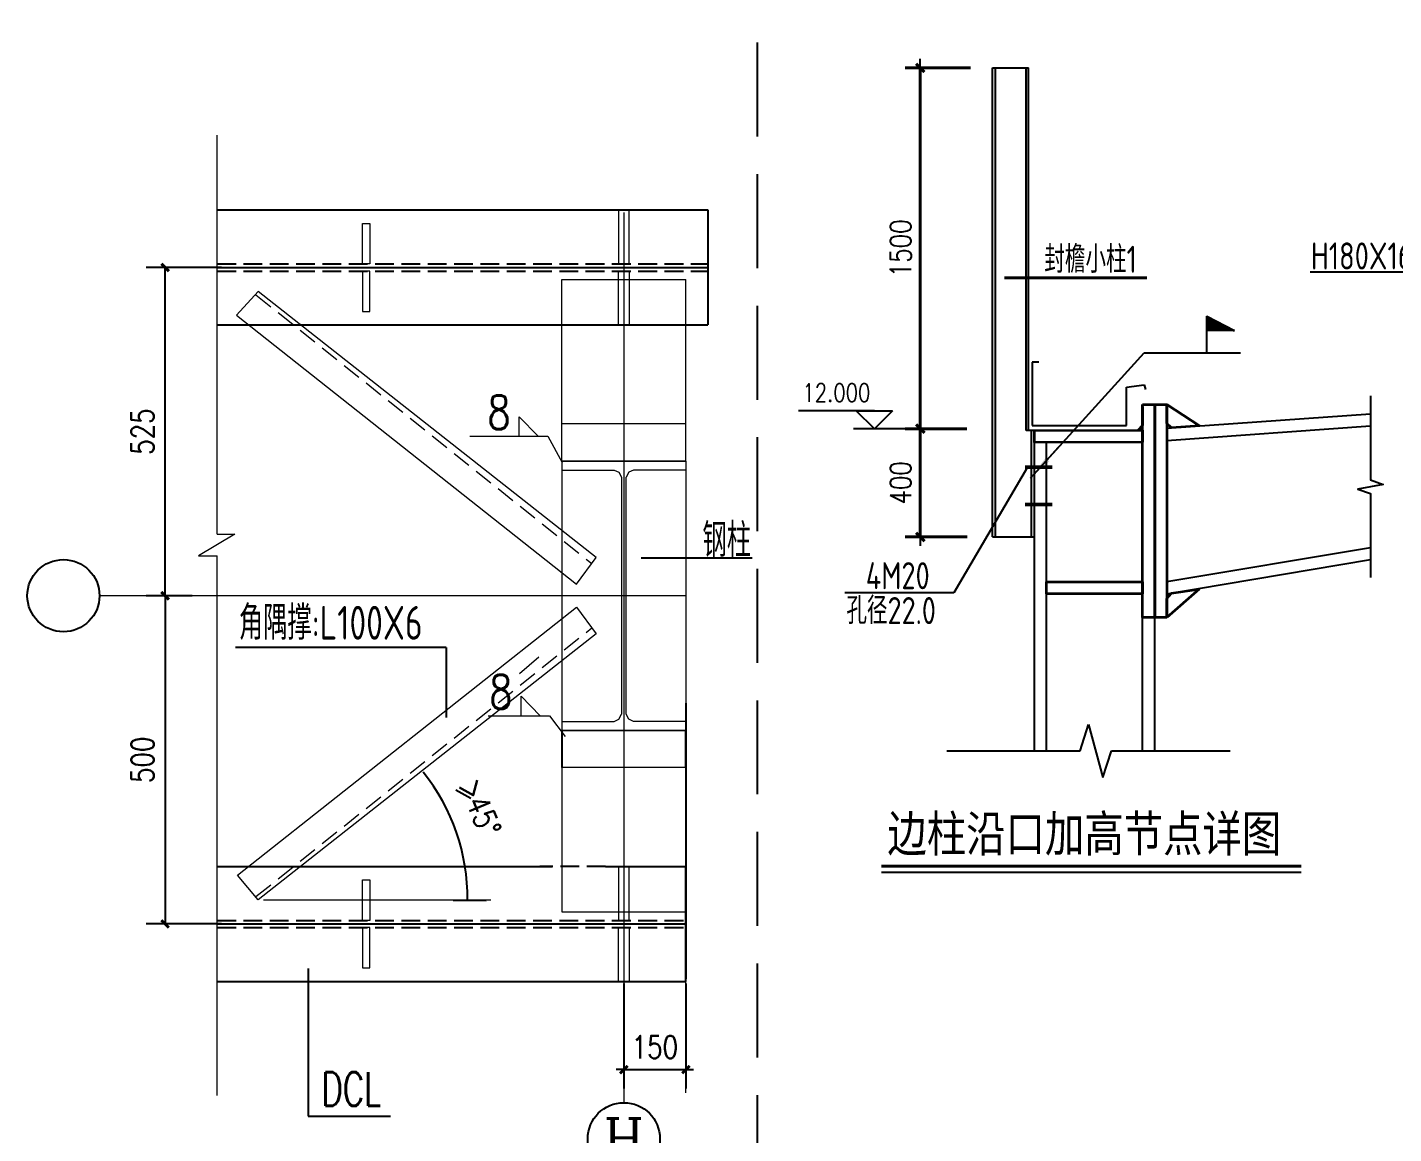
# Model space of a CAD drawing. Extents: x 69728788 to 150163257, y 20675998 to 43663798.
# Drawn here: x 75058737 to 75076908, y 20684733 to 20699451 of the extents above; entities that cross this region are included whole.
import ezdxf
from ezdxf.enums import TextEntityAlignment as Align

# ---------------------------------------------------------------- set-up
doc = ezdxf.new("R2010")
doc.units = 0
doc.header["$LTSCALE"] = 1000
doc.header["$MEASUREMENT"] = 0
for name, pattern in [('ACAD_ISO02W100', [15, 12, -3]), ('ACAD_ISO04W100', [30.5, 24, -3, 0.5, -3]), ('CENTERX2', [101.6, 63.5, -12.7, 12.7, -12.7]), ('CONTINOUS', [0]), ('DASH', [0.35, 0.25, -0.1]), ('DOTE', [2.42, 2, -0.2, 0.02, -0.2]), ('HIDDEN', [0.375, 0.25, -0.125])]:
    doc.linetypes.add(name, pattern=pattern)
doc.layers.get('0').update_dxf_attribs({"linetype": 'CONTINUOUS'})
doc.layers.get('DEFPOINTS').update_dxf_attribs({"linetype": 'CONTINUOUS'})
for name, color, linetype in [('11', 3, 'CONTINUOUS'), ('AXIS', 3, 'CONTINUOUS'), ('AXIS_TEXT', 7, 'CONTINUOUS'), ('CC', 3, 'CONTINUOUS'), ('DOTE', 251, 'DOTE'), ('OTHER', 7, 'CONTINUOUS'), ('PUB_DIM', 3, 'CONTINUOUS'), ('PUB_TEXT', 7, 'CONTINUOUS'), ('TC', 151, 'CONTINUOUS'), ('ZXX', 20, 'CONTINOUS'), ('一般文字', 6, 'CONTINUOUS'), ('卫浴', 7, 'CONTINUOUS'), ('水平支撑', 4, 'CONTINUOUS'), ('立面名称', 7, 'CONTINUOUS')]:
    doc.layers.add(name, color=color, linetype=linetype)
for name, color, linetype, lineweight in [('12', 2, 'CONTINUOUS', 35), ('杜鹃', 7, 'CONTINUOUS', 13), ('标注', 4, 'CONTINUOUS', 20), ('次梁箍筋', 1, 'CONTINUOUS', 40), ('轴线', 1, 'CENTERX2', 13)]:
    doc.layers.add(name, color=color, linetype=linetype, lineweight=lineweight)
doc.styles.add('-楷体_GB2312', font='', dxfattribs={"width": 0.8})
doc.styles.add('_TCH_AXIS', font='COMPLEX', dxfattribs={"bigfont": 'GBCBIG'})
doc.styles.add('COMPLEX', font='COMPLEX')
doc.styles.add('DIM_FONT', font='SIMPLEX.shx', dxfattribs={"width": 0.8})
doc.styles.add('TSSD_Rein', font='atssdeng.shx', dxfattribs={"width": 0.7, "bigfont": 'atssdchn.shx'})
doc.styles.get('-楷体_GB2312').set_extended_font_data('SimSun')
doc.dimstyles.new('AXIS', dxfattribs={"dimtxt": 300, "dimasz": 1, "dimexe": 250, "dimexo": 300, "dimgap": 150, "dimtad": 1, "dimdec": 0, "dimzin": 0, "dimdsep": 46, "dimtxsty": 'DIM_FONT', "dimsah": 1, "dimcen": 0, "dimclrt": 7, "dimadec": 0, "dimazin": 0, "dimtfac": 1, "dimtdec": 0, "dimtix": 1, "dimtmove": 2, "dimatfit": 3, "dimfxl": 1, "dimtolj": 1, "dimtzin": 0, "dimarcsym": 0})
doc.dimstyles.new('AXIS$0', dxfattribs={"dimtxt": 300, "dimasz": 1, "dimexe": 250, "dimexo": 300, "dimgap": 150, "dimtad": 1, "dimdec": 0, "dimzin": 0, "dimdsep": 46, "dimtxsty": 'DIM_FONT', "dimblk": '_DIMX', "dimblk1": '_DIMX', "dimblk2": '_DIMX', "dimsah": 1, "dimcen": 0.09, "dimclrt": 7, "dimadec": 0, "dimazin": 0, "dimtfac": 1, "dimtdec": 0, "dimtix": 1, "dimtmove": 2, "dimatfit": 3, "dimldrblk": '_DIMX', "dimfxl": 1, "dimtolj": 1, "dimtzin": 0, "dimarcsym": 0})
doc.dimstyles.new('DIMN0.25', dxfattribs={"dimtxt": 350, "dimasz": 1, "dimexe": 250, "dimexo": 300, "dimgap": 150, "dimtad": 1, "dimdec": 0, "dimlfac": 0.25, "dimzin": 0, "dimdsep": 46, "dimtxsty": 'DIM_FONT', "dimblk": '_DIMX', "dimcen": 0.09, "dimclrt": 7, "dimadec": 0, "dimazin": 0, "dimtfac": 1, "dimtdec": 0, "dimtix": 1, "dimtmove": 2, "dimatfit": 3, "dimldrblk": '_DIMX', "dimfxl": 1, "dimtolj": 1, "dimtzin": 0, "dimarcsym": 0})

# ---------------------------------------------------------------- blocks, each defined once
blk = doc.blocks.new('_ArchTick')
at = {"color": 0, "linetype": 'ByBlock', "const_width": 0.4}
blk.add_lwpolyline([(-0.5, -0.5), (0.5, 0.5)], dxfattribs=at)
blk = doc.blocks.new('*D7888')
at = {"layer": 'DEFPOINTS', "color": 0}
for p in [(75066670, 20687030), (75067495, 20687030), (75067495, 20685585)]:
    blk.add_point(p, dxfattribs=at)
at = {"layer": 'PUB_DIM', "color": 0, "lineweight": -2}
for p, q in [((75066670, 20686730), (75066670, 20685335)), ((75067495, 20686730), (75067495, 20685335)), ((75066670, 20685585), (75066570, 20685585)), ((75066670, 20685585), (75067495, 20685585)), ((75067495, 20685585), (75067595, 20685585))]:
    blk.add_line(p, q, dxfattribs=at)
at = {"layer": 'PUB_DIM', "color": 0, "lineweight": -2, "xscale": 100, "yscale": 100, "zscale": 100}
blk.add_blockref('_ArchTick', (75066670, 20685585), dxfattribs=at)
at = {"layer": 'PUB_DIM', "color": 0, "lineweight": -2, "xscale": 100, "yscale": 100, "zscale": 100, "rotation": 180}
blk.add_blockref('_ArchTick', (75067495, 20685585), dxfattribs=at)
at = {"layer": 'PUB_DIM', "color": 7, "insert": (75067083, 20685885), "char_height": 300, "attachment_point": 5, "style": 'DIM_FONT'}
blk.add_mtext('\\A1;150', dxfattribs=at)
blk = doc.blocks.new('*D7889')
at = {"layer": 'DEFPOINTS', "color": 0}
for p in [(75066167, 20691276), (75064528, 20688447), (75061876, 20687843), (75061898, 20687865), (75064101, 20687843)]:
    blk.add_point(p, dxfattribs=at)
at = {"layer": 'PUB_DIM', "color": 0, "lineweight": -2}
blk.add_line((75064401, 20687840), (75064841, 20687836), dxfattribs=at)
blk.add_arc((75061903, 20687864), 2689, 359.4691, 38.6415, dxfattribs=at)
at = {"layer": 'PUB_DIM', "color": 0}
for points in [[(75064003, 20689543), (75064003, 20689543), (75064002, 20689544)], [(75064592, 20687840), (75064591, 20687840), (75064591, 20687839)]]:
    blk.add_solid(points, dxfattribs=at)
at = {"layer": 'PUB_DIM', "color": 7, "insert": (75064759, 20689073), "char_height": 300, "attachment_point": 5, "rotation": 292.9297, "style": 'DIM_FONT'}
blk.add_mtext('\\A1;>45%%d', dxfattribs=at)
blk = doc.blocks.new('_AXISO')
blk.add_circle((0, 0), 0.5)
at = {"layer": 'AXIS_TEXT', "style": 'COMPLEX', "width": 1.041667}
blk.add_attdef('A', text='', height=0.56, dxfattribs=at).set_placement((-0.25, -0.28), (0.25, -0.28), align=Align.FIT)
blk = doc.blocks.new('*D7990')
at = {"layer": 'DEFPOINTS', "color": 0}
for p in [(75061229, 20691890), (75060570, 20687523), (75061618, 20687523)]:
    blk.add_point(p, dxfattribs=at)
at = {"layer": 'PUB_DIM', "color": 0, "lineweight": -2}
for p, q in [((75060929, 20691890), (75060320, 20691890)), ((75060570, 20691890), (75060570, 20687523)), ((75061318, 20687523), (75060320, 20687523))]:
    blk.add_line(p, q, dxfattribs=at)
at = {"layer": 'PUB_DIM', "color": 0, "lineweight": -2, "xscale": 100, "yscale": 100, "zscale": 100}
for p, rotation in [((75060570, 20691890), 90), ((75060570, 20687523), 270)]:
    blk.add_blockref('_ArchTick', p, dxfattribs=dict(at, rotation=rotation))
at = {"layer": 'PUB_DIM', "color": 7, "insert": (75060270, 20689707), "char_height": 300, "attachment_point": 5, "rotation": 90, "style": 'DIM_FONT'}
blk.add_mtext('\\A1;500', dxfattribs=at)
blk = doc.blocks.new('*D7991')
at = {"layer": 'DEFPOINTS', "color": 0}
for p in [(75060570, 20696256), (75061618, 20696256), (75061229, 20691890)]:
    blk.add_point(p, dxfattribs=at)
at = {"layer": 'PUB_DIM', "color": 0, "lineweight": -2}
for p, q in [((75061318, 20696256), (75060320, 20696256)), ((75060570, 20691890), (75060570, 20696256)), ((75060929, 20691890), (75060320, 20691890))]:
    blk.add_line(p, q, dxfattribs=at)
at = {"layer": 'PUB_DIM', "color": 0, "lineweight": -2, "xscale": 100, "yscale": 100, "zscale": 100}
for p, rotation in [((75060570, 20696256), 90), ((75060570, 20691890), 270)]:
    blk.add_blockref('_ArchTick', p, dxfattribs=dict(at, rotation=rotation))
at = {"layer": 'PUB_DIM', "color": 7, "insert": (75060270, 20694073), "char_height": 300, "attachment_point": 5, "rotation": 90, "style": 'DIM_FONT'}
blk.add_mtext('\\A1;525', dxfattribs=at)
blk = doc.blocks.new('_ARROW')
blk.add_solid([(0, 0), (-1, 0.1), (-1, -0.1)])
blk = doc.blocks.new('_DIMX')
blk.add_line((-150, 0), (150, 0))
at = {"const_width": 50}
blk.add_lwpolyline([(-70, -70), (70, 70)], dxfattribs=at)
blk = doc.blocks.new('*D8062')
at = {"layer": 'AXIS', "color": 0, "lineweight": -2}
for p, q in [((76369518, 21151306), (76368433, 21151306)), ((76368683, 21151305), (76368683, 21145307)), ((76369458, 21145306), (76368433, 21145306))]:
    blk.add_line(p, q, dxfattribs=at)
at = {"layer": 'DEFPOINTS', "color": 0}
for p in [(76369818, 21151306), (76368683, 21145306), (76369758, 21145306)]:
    blk.add_point(p, dxfattribs=at)
at = {"layer": 'AXIS', "color": 0, "lineweight": -2}
for p, rotation in [((76368683, 21151306), 90), ((76368683, 21145306), 270)]:
    blk.add_blockref('_DIMX', p, dxfattribs=dict(at, rotation=rotation))
at = {"layer": 'AXIS', "color": 7, "insert": (76368358, 21148306), "char_height": 350, "attachment_point": 5, "rotation": 90, "style": 'DIM_FONT'}
blk.add_mtext('\\A1;1500', dxfattribs=at)
blk = doc.blocks.new('*D8063')
at = {"layer": 'AXIS', "color": 0, "lineweight": -2}
for p, q in [((76369458, 21145306), (76368433, 21145306)), ((76368683, 21145305), (76368683, 21143507)), ((76369464, 21143506), (76368433, 21143506))]:
    blk.add_line(p, q, dxfattribs=at)
at = {"layer": 'DEFPOINTS', "color": 0}
for p in [(76369758, 21145306), (76368683, 21143506), (76369764, 21143506)]:
    blk.add_point(p, dxfattribs=at)
at = {"layer": 'AXIS', "color": 0, "lineweight": -2}
for p, rotation in [((76368683, 21145306), 90), ((76368683, 21143506), 270)]:
    blk.add_blockref('_DIMX', p, dxfattribs=dict(at, rotation=rotation))
at = {"layer": 'AXIS', "color": 7, "insert": (76368358, 21144406), "char_height": 350, "attachment_point": 5, "rotation": 90, "style": 'DIM_FONT'}
blk.add_mtext('\\A1;400', dxfattribs=at)
blk = doc.blocks.new('11')
at = {"layer": 'PUB_TEXT'}
h = blk.add_hatch(dxfattribs=at)
h.set_pattern_fill('ANSI31', color=256, scale=1.6, style=0)
h.set_pattern_definition([(45, (76301496.76016, 20953786.20112), (-0.14142135624, 0.14142135624), [])])
h.paths.add_polyline_path([(76373445.6, 21146938.2), (76373903.6, 21146938.2), (76373445.6, 21147178.2)])
blk.add_line((76370080.3, 21147815.1), (76372446.3, 21147815.1))
at = {"layer": '11'}
for p, q in [((76372779.1, 21145312.6), (76376167.3, 21145553.1)), ((76372779.1, 21145112), (76376167.3, 21145352.5)), ((76370579.1, 21139959.4), (76370579.1, 21145078.4)), ((76370779.1, 21139959.4), (76370779.1, 21145094.4)), ((76372779.1, 21142762.9), (76376167.3, 21143331.2)), ((76372779.1, 21142561), (76376167.3, 21143129.3)), ((76372379.1, 21139948.9), (76372379.1, 21142167)), ((76372579.1, 21139948.9), (76372579.1, 21142167))]:
    blk.add_line(p, q, dxfattribs=at)
at = {"layer": '12'}
for p, q in [((76372379.1, 21142167), (76372379.1, 21145706.7)), ((76372379.1, 21145706.7), (76372579.1, 21145706.7)), ((76372579.1, 21142167), (76372579.1, 21145706.7)), ((76372579.1, 21145706.7), (76372579.1, 21142167)), ((76372579.1, 21145706.7), (76372779.1, 21145706.7)), ((76372779.1, 21145706.7), (76372779.1, 21142167)), ((76372779.1, 21145392.6), (76372779.1, 21145706.7)), ((76372779.1, 21145706.7), (76373321.4, 21145356)), ((76372379.1, 21145674.7), (76372379.1, 21145360.6)), ((76370579.1, 21145279), (76372379.1, 21145280.6)), ((76370579.1, 21145078.4), (76370579.1, 21145279)), ((76372379.1, 21145360.6), (76372299.4, 21145274.2)), ((76372379.1, 21145280.6), (76372379.1, 21145080)), ((76372858.9, 21145319), (76372779.1, 21145392.6)), ((76373321.4, 21145356), (76372858.9, 21145319)), ((76372379.1, 21145080), (76370579.1, 21145078.4)), ((76370779.1, 21142562), (76370779.1, 21142762)), ((76370779.1, 21142762), (76372379.1, 21142762)), ((76372379.1, 21142762), (76372379.1, 21142562)), ((76372379.1, 21142562), (76370779.1, 21142562)), ((76373317.9, 21142635.8), (76372779.1, 21142167)), ((76372779.1, 21142481), (76372858.3, 21142572)), ((76372858.3, 21142572), (76373317.9, 21142635.8)), ((76372779.1, 21142167), (76372779.1, 21142481)), ((76372579.1, 21142167), (76372379.1, 21142167)), ((76372779.1, 21142167), (76372579.1, 21142167))]:
    blk.add_line(p, q, dxfattribs=at)
at = {"layer": 'AXIS'}
blk.add_line((76368433.5, 21145305.6), (76367573.2, 21145305.6), dxfattribs=at)
at = {"layer": 'AXIS', "color": 7, "linetype": 'Continuous', "const_width": 46.7}
blk.add_lwpolyline([(76368035.7, 21138031.5), (76375015.8, 21138031.5)], dxfattribs=at)
at = {"layer": 'AXIS', "color": 7, "linetype": 'Continuous'}
blk.add_lwpolyline([(76368035.7, 21137931.5), (76375015.8, 21137931.5)], dxfattribs=at)
at = {"layer": 'OTHER'}
for p, q in [((76371339.8, 21139948.9), (76371479.8, 21140388.9)), ((76371479.8, 21140388.9), (76371719.8, 21139508.9)), ((76369123.7, 21139948.9), (76371339.8, 21139948.9)), ((76371719.8, 21139508.9), (76371859.8, 21139948.9)), ((76371859.8, 21139948.9), (76373832.2, 21139948.9))]:
    blk.add_line(p, q, dxfattribs=at)
at = {"layer": 'PUB_DIM'}
for p, q in [((76367919.3, 21145605.6), (76366656.4, 21145605.6)), ((76367919.3, 21145305.6), (76367619.3, 21145605.6)), ((76367619.3, 21145605.6), (76368219.3, 21145605.6)), ((76368219.3, 21145605.6), (76367919.3, 21145305.6))]:
    blk.add_line(p, q, dxfattribs=at)
at = {"layer": 'PUB_DIM', "elevation": 231000}
blk.add_lwpolyline([(76376167.3, 21145853.1), (76376167.3, 21144453.7), (76376377.3, 21144377.3), (76375957.3, 21144303.2), (76376167.3, 21144228.7), (76376167.3, 21142829.3)], dxfattribs=at)
at = {"layer": 'PUB_DIM'}
blk.add_lwpolyline([(76370514.4, 21144481.9), (76370982.7, 21144999.5)], dxfattribs=at)
at = {"layer": 'PUB_TEXT'}
for p, q in [((76373445.6, 21146570.2), (76373445.6, 21147178.2)), ((76373445.6, 21147178.2), (76373903.6, 21146938.2)), ((76373903.6, 21146938.2), (76373445.6, 21146938.2)), ((76370514.4, 21144481.9), (76372404, 21146570.2)), ((76372404, 21146570.2), (76374007.7, 21146570.2)), ((76370463.8, 21144666), (76369241.3, 21142574.4)), ((76369241.3, 21142574.4), (76367427.1, 21142574.4))]:
    blk.add_line(p, q, dxfattribs=at)
at = {"layer": '水平支撑'}
for p, q in [((76369882.8, 21143505.6), (76369882.8, 21151305.6)), ((76369882.8, 21151305.6), (76370482.8, 21151305.6)), ((76369933.3, 21143505.6), (76369933.3, 21151305.6)), ((76370440.7, 21145279), (76370440.7, 21151305.6)), ((76370482.8, 21145279), (76370482.8, 21151305.6)), ((76378299.1, 21147908.1), (76375163.3, 21147908.1)), ((76370652.6, 21146414.2), (76370540.4, 21146414.2)), ((76370540.4, 21146414.2), (76370540.4, 21145361.6)), ((76372110.6, 21145995.1), (76372406, 21146037.6)), ((76372110.6, 21145361.6), (76372110.6, 21145995.1)), ((76372406, 21146037.6), (76372425.9, 21145955.5)), ((76370579.1, 21145279), (76370440.7, 21145279)), ((76370528.6, 21143505.6), (76370528.6, 21145279)), ((76370540.4, 21145361.6), (76372110.6, 21145361.6)), ((76370579.1, 21143505.6), (76370579.1, 21145279)), ((76369882.8, 21143505.6), (76370579.1, 21143505.6))]:
    blk.add_line(p, q, dxfattribs=at)
at = {"layer": '水平支撑', "const_width": 60}
for points in [[(76370422.2, 21144666), (76370875, 21144666)], [(76370422.2, 21144047.4), (76370875, 21144047.4)]]:
    blk.add_lwpolyline(points, dxfattribs=at)
at = {"layer": 'PUB_DIM', "xscale": 420.0000000002464, "yscale": 420, "zscale": 420, "rotation": 227.859785778621}
blk.add_blockref('_ARROW', (76370514.4, 21144481.9), dxfattribs=at)
at = {"layer": 'PUB_DIM', "style": 'DIM_FONT', "width": 0.8}
blk.add_text('12.000', height=300, dxfattribs=at).set_placement((76367287.8, 21145905.6), align=Align.MIDDLE)
at = {"layer": 'PUB_TEXT', "width": 0.8}
for s, height, style, p in [('封檐小柱1', 450, 'TSSD_Rein', (76370743.9, 21147897.9)), ('H180X160X6X8', 450, 'TSSD_Rein', (76375175.7, 21147953.5)), ('4M20', 450, 'TSSD_Rein', (76367776.2, 21142637.1)), ('孔径22.0', 450, 'TSSD_Rein', (76367453.4, 21142056.9)), ('边柱沿口加高节点详图', 600, '-楷体_GB2312', (76368135.5, 21138273.7))]:
    blk.add_text(s, height=height, dxfattribs=dict(at, style=style)).set_placement(p)
at = {"layer": 'AXIS'}
dim = blk.add_linear_dim(base=(76368683.5, 21145305.6), p1=(76369818, 21151305.6), p2=(76369757.9, 21145305.6), angle=90, dimstyle='DIMN0.25', dxfattribs=at)
dim.commit()
dim.dimension.update_dxf_attribs({"geometry": '*D8062', "text_midpoint": (76368358.5, 21148305.6)})
dim = blk.add_linear_dim(base=(76368683.5, 21143505.6), p1=(76369757.9, 21145305.6), p2=(76369763.9, 21143505.6), angle=90, text='400', dimstyle='DIMN0.25', dxfattribs=at)
dim.commit()
dim.dimension.update_dxf_attribs({"geometry": '*D8063', "text_midpoint": (76368358.5, 21144405.6)})

msp = doc.modelspace()

# ---------------------------------------------------------------- linework, layer by layer
at = {"color": 251, "lineweight": 15}
for p, q in [((75061262.6, 20692709), (75061262.6, 20698015.7)), ((75061497.7, 20692709), (75061011.7, 20692422)), ((75061262.6, 20692709), (75061497.7, 20692709)), ((75061011.7, 20692422), (75061262.6, 20692422)), ((75061262.6, 20685241.8), (75061262.6, 20692422))]:
    msp.add_line(p, q, dxfattribs=at)
for p, q in [((75061262.6, 20697021.2), (75067785.2, 20697021.2)), ((75067785.2, 20697021.2), (75067785.2, 20695491)), ((75061262.6, 20695491), (75062268.6, 20695491)), ((75062268.6, 20695491), (75067785.2, 20695491)), ((75061262.6, 20688288.5), (75062268.6, 20688288.5)), ((75062268.6, 20688288.5), (75065715, 20688288.5)), ((75066427.6, 20688288.5), (75067494.8, 20688288.5)), ((75067494.8, 20686758.3), (75067494.8, 20688288.5)), ((75061262.6, 20686758.3), (75067494.8, 20686758.3))]:
    msp.add_line(p, q)
at = {"linetype": 'DASH'}
for p, q in [((75061262.6, 20696303.9), (75067785.2, 20696303.9)), ((75061262.6, 20696208.3), (75067785.2, 20696208.3)), ((75066427.6, 20688288.5), (75065551.7, 20688288.5)), ((75061262.6, 20687571.2), (75067494.8, 20687571.2)), ((75061262.6, 20687475.7), (75067494.8, 20687475.7))]:
    msp.add_line(p, q, dxfattribs=at)
at = {"color": 1, "lineweight": 15, "ltscale": 0.5}
for p, q in [((75065846.1, 20693681.4), (75065846.1, 20696096.4)), ((75065846.1, 20696096.4), (75067494.8, 20696096.4)), ((75067494.8, 20693681.4), (75067494.8, 20696096.4)), ((75067494.8, 20693681.4), (75065846.1, 20693681.4)), ((75067494.8, 20693681.4), (75065846.1, 20693681.4)), ((75067494.8, 20690098.2), (75065846.1, 20690098.2)), ((75067494.8, 20690098.2), (75065846.1, 20690098.2)), ((75065846.1, 20690098.2), (75065846.1, 20687683.2)), ((75067494.8, 20690098.2), (75067494.8, 20687683.2)), ((75065846.1, 20687683.2), (75067494.8, 20687683.2))]:
    msp.add_line(p, q, dxfattribs=at)
at = {"lineweight": 15}
for p, q in [((75067494.8, 20694176.4), (75065846.1, 20694176.4)), ((75067494.8, 20693681.4), (75065846.1, 20693681.4)), ((75067494.8, 20693681.4), (75065846.1, 20693681.4)), ((75067494.8, 20690098.2), (75065846.1, 20690098.2)), ((75067494.8, 20690098.2), (75065846.1, 20690098.2)), ((75067494.8, 20689603.2), (75065846.1, 20689603.2))]:
    msp.add_line(p, q, dxfattribs=at)
at = {"color": 8, "linetype": 'DASH', "ltscale": 5}
msp.add_lwpolyline([(75068446.2, 20676997.7), (75068446.2, 20701067.9), (75073735, 20701067.9)], dxfattribs=at)
at = {"layer": 'CC'}
msp.add_line((75064435.9, 20689305.6), (75064633.8, 20689195.7), dxfattribs=at)
at = {"layer": 'DOTE', "lineweight": 13, "ltscale": 1500}
for p, q in [((75066670.5, 20696988.3), (75066670.5, 20685145.3)), ((75067494.8, 20691889.8), (75059697.4, 20691889.8))]:
    msp.add_line(p, q, dxfattribs=at)
at = {"layer": 'PUB_TEXT'}
for p, q in [((75066901.7, 20692392.4), (75068378.4, 20692392.4)), ((75064308.5, 20691199.5), (75064308.5, 20690268.6)), ((75062471.8, 20686932.7), (75062471.8, 20684967.8)), ((75062471.8, 20684967.8), (75063567.2, 20684967.8))]:
    msp.add_line(p, q, dxfattribs=at)
at = {"layer": 'ZXX', "linetype": 'ACAD_ISO02W100', "ltscale": 10}
for p, q in [((75061262.6, 20696256.1), (75067785.2, 20696256.1)), ((75061262.6, 20687523.4), (75067494.8, 20687523.4))]:
    msp.add_line(p, q, dxfattribs=at)
at = {"layer": 'ZXX', "linetype": 'ACAD_ISO04W100', "ltscale": 10}
msp.add_line((75067494.8, 20690458.6), (75067494.8, 20686791.2), dxfattribs=at)
at = {"layer": '一般文字', "color": 251, "lineweight": 13}
for p, q in [((75065280.2, 20694010.2), (75065280.2, 20694271)), ((75065280.2, 20694271), (75065532.4, 20694010.2)), ((75064624.4, 20694010.2), (75065658.6, 20694010.2)), ((75065658.6, 20694010.2), (75065849.7, 20693662.3)), ((75065540.8, 20691071.8), (75065282.9, 20690851.3)), ((75065305.3, 20690290.7), (75065305.3, 20690551.6)), ((75065305.3, 20690551.6), (75065557.6, 20690290.7)), ((75064866, 20690290.7), (75065683.8, 20690290.7)), ((75065683.8, 20690290.7), (75065891.4, 20690018.5))]:
    msp.add_line(p, q, dxfattribs=at)
at = {"layer": '卫浴', "lineweight": 25}
for p, q in [((75065846.1, 20690098.2), (75065846.1, 20689603.2)), ((75067494.8, 20689603.2), (75067494.8, 20690098.2))]:
    msp.add_line(p, q, dxfattribs=at)
at = {"layer": '杜鹃', "color": 3}
msp.add_line((75061876.4, 20687843.3), (75064901.5, 20687843.3), dxfattribs=at)
at = {"layer": '标注'}
for p, q in [((75066600.7, 20697021.2), (75066600.7, 20696303.9)), ((75066600.7, 20697021.2), (75066740.3, 20697021.2)), ((75066740.3, 20696303.9), (75066740.3, 20697021.2)), ((75063196.4, 20696841.2), (75063292.9, 20696841.2)), ((75066600.7, 20696303.9), (75066740.3, 20696303.9)), ((75066600.7, 20696208.3), (75066740.3, 20696208.3)), ((75066600.7, 20695491), (75066600.7, 20696208.3)), ((75066740.3, 20696208.3), (75066740.3, 20695491)), ((75063196.4, 20695671), (75063292.9, 20695671)), ((75066600.7, 20695491), (75066740.3, 20695491)), ((75065846.1, 20693681.4), (75067494.8, 20693681.4)), ((75065846.1, 20693681.4), (75065846.1, 20690098.2)), ((75065846.1, 20693681.4), (75067494.8, 20693681.4)), ((75065846.1, 20693561.9), (75066540.2, 20693561.9)), ((75066540.2, 20693561.9), (75066603.5, 20693532.1)), ((75066800.8, 20693561.9), (75066737.4, 20693532.1)), ((75067494.8, 20693561.9), (75066800.8, 20693561.9)), ((75067494.8, 20693681.4), (75067494.8, 20690098.2)), ((75066603.5, 20693532.1), (75066637.9, 20693466.4)), ((75066637.9, 20693466.4), (75066637.9, 20690313.2)), ((75066737.4, 20693532.1), (75066703.1, 20693466.4)), ((75066703.1, 20690313.2), (75066703.1, 20693466.4)), ((75066603.5, 20690247.4), (75066637.9, 20690313.2)), ((75066737.4, 20690247.4), (75066703.1, 20690313.2)), ((75065846.1, 20690217.6), (75066540.2, 20690217.6)), ((75066540.2, 20690217.6), (75066603.5, 20690247.4)), ((75066800.8, 20690217.6), (75066737.4, 20690247.4)), ((75067494.8, 20690217.6), (75066800.8, 20690217.6)), ((75065846.1, 20690098.2), (75067494.8, 20690098.2)), ((75065846.1, 20690098.2), (75067494.8, 20690098.2)), ((75065846.1, 20690098.2), (75067494.8, 20690098.2)), ((75066600.7, 20688288.5), (75066740.3, 20688288.5)), ((75066600.7, 20688288.5), (75066600.7, 20687571.2)), ((75066600.7, 20688288.5), (75066740.3, 20688288.5)), ((75066740.3, 20687571.2), (75066740.3, 20688288.5)), ((75063196.4, 20688108.5), (75063292.9, 20688108.5)), ((75066600.7, 20687571.2), (75066740.3, 20687571.2)), ((75066600.7, 20687475.7), (75066740.3, 20687475.7)), ((75066600.7, 20686758.3), (75066600.7, 20687475.7)), ((75066740.3, 20687475.7), (75066740.3, 20686758.3)), ((75063196.4, 20686938.3), (75063292.9, 20686938.3)), ((75066600.7, 20686758.3), (75066740.3, 20686758.3))]:
    msp.add_line(p, q, dxfattribs=at)
for points in [[(75063292.9, 20696841.2), (75063292.9, 20696303.9), (75063196.4, 20696303.9), (75063196.4, 20696841.2)], [(75063292.9, 20695671), (75063292.9, 20696208.3), (75063196.4, 20696208.3), (75063196.4, 20695671)], [(75061806.1, 20695936.2), (75061518.4, 20695619.8), (75066042.1, 20692042.9), (75066301.9, 20692397.2), (75061806.1, 20695936.2)], [(75061806.1, 20687843.3), (75061532.9, 20688171.2), (75066042.1, 20691736.6), (75066301.9, 20691382.3), (75061806.1, 20687843.3)], [(75063292.9, 20688108.5), (75063292.9, 20687571.2), (75063196.4, 20687571.2), (75063196.4, 20688108.5)], [(75063292.9, 20686938.3), (75063292.9, 20687475.7), (75063196.4, 20687475.7), (75063196.4, 20686938.3)]]:
    msp.add_lwpolyline(points, dxfattribs=at)
at = {"layer": '立面名称', "linetype": 'Continuous'}
msp.add_line((75064308.5, 20691199.5), (75061507.9, 20691199.5), dxfattribs=at)
at = {"layer": '轴线', "linetype": 'HIDDEN'}
for p, q in [((75061778.3, 20695890.6), (75066244.6, 20692319)), ((75061778.3, 20687889), (75066244.6, 20691460.5))]:
    msp.add_line(p, q, dxfattribs=at)
at = {"layer": '轴线', "ltscale": 10}
msp.add_line((75067494.8, 20685278.3), (75067494.8, 20688350.4), dxfattribs=at)

# ---------------------------------------------------------------- block references
at = {"layer": 'AXIS', "xscale": 960, "yscale": 960, "zscale": 960}
msp.add_blockref('_AXISO', (75059217.4, 20691889.8), dxfattribs=at)
at = {"layer": 'AXIS'}
ref = msp.add_blockref('_AXISO', (75066670.5, 20684665.3), dxfattribs=dict(at, xscale=960, yscale=960, zscale=960))
ref.add_attrib('A', 'H', dxfattribs={"layer": 'AXIS_TEXT', "ltscale": 100, "height": 543.1, "style": '_TCH_AXIS', "width": 1.05}).set_placement((75066398.9, 20684393.7), (75066942, 20684393.7), align=Align.FIT)
at = {"layer": '次梁箍筋', "xscale": 0.8000000007450581, "yscale": 0.7999999998137355, "zscale": 0.7999999999274223}
msp.add_blockref('11', (13975666.7, 3777866.5), dxfattribs=at)

# ---------------------------------------------------------------- texts
at = {"layer": 'PUB_TEXT', "style": 'TSSD_Rein', "width": 0.755998}
msp.add_text('钢柱', height=450, dxfattribs=at).set_placement((75068039, 20692852.4), align=Align.TOP_CENTER)
msp.add_text('角隅撑:L100X6', height=450, dxfattribs=at).set_placement((75061550.2, 20691304.6))
at = {"layer": 'TC', "color": 7, "style": 'DIM_FONT', "width": 0.7}
msp.add_text('DCL', height=450, dxfattribs=at).set_placement((75063046.8, 20685552.8), align=Align.TOP_CENTER)
at = {"layer": 'TC', "color": 7, "char_height": 450, "attachment_point": 5, "style": 'DIM_FONT'}
for insert in [(75065009.7, 20694330), (75065034.8, 20690610.6)]:
    msp.add_mtext('8', dxfattribs=dict(at, insert=insert))

# ---------------------------------------------------------------- dimensions: what is measured, and where the dimension line sits
at = {"layer": 'PUB_DIM'}
for base, p2, text, dimstyle, override, picture, middle in [((75060570.5, 20696256.1), (75061617.7, 20696256.1), '525', 'AXIS', {"dimasz": 100, "dimlfac": 0.1, "dimblk1": 'ArchTick', "dimblk2": 'ArchTick'}, '*D7991', (75060270.5, 20694072.9)), ((75060570.5, 20687523.4), (75061617.7, 20687523.4), '500', 'AXIS$0', {"dimasz": 100, "dimlfac": 0.1, "dimblk1": 'ArchTick', "dimblk2": 'ArchTick', "dimcen": 0}, '*D7990', (75060270.5, 20689706.6))]:
    dim = msp.add_linear_dim(base=base, p1=(75061228.6, 20691889.8), p2=p2, angle=90, text=text, dimstyle=dimstyle, override=override, dxfattribs=at)
    dim.commit()
    dim.dimension.update_dxf_attribs({"geometry": picture, "text_midpoint": middle})
dim = msp.add_angular_dim_2l(base=(75064527.6, 20688447.3), line1=((75061897.7, 20687864.5), (75064101.1, 20687843.3)), line2=((75066167.4, 20691276.4), (75061876.4, 20687843.3)), text='>45%%d', dimstyle='AXIS', override={"dimlfac": 0.1, "dimazin": 2}, dxfattribs=at)
dim.commit()
dim.dimension.update_dxf_attribs({"geometry": '*D7889', "text_midpoint": (75064759.1, 20689072.7), "dimtype": 162})
dim = msp.add_linear_dim(base=(75067494.8, 20685585.4), p1=(75066670.5, 20687030.1), p2=(75067494.8, 20687030.1), text='150', dimstyle='AXIS$0', override={"dimasz": 100, "dimlfac": 0.1, "dimblk1": 'ArchTick', "dimblk2": 'ArchTick', "dimcen": 0}, dxfattribs=at)
dim.commit()
dim.dimension.update_dxf_attribs({"geometry": '*D7888', "text_midpoint": (75067082.7, 20685885.4)})

doc.saveas('drawing.dxf')
